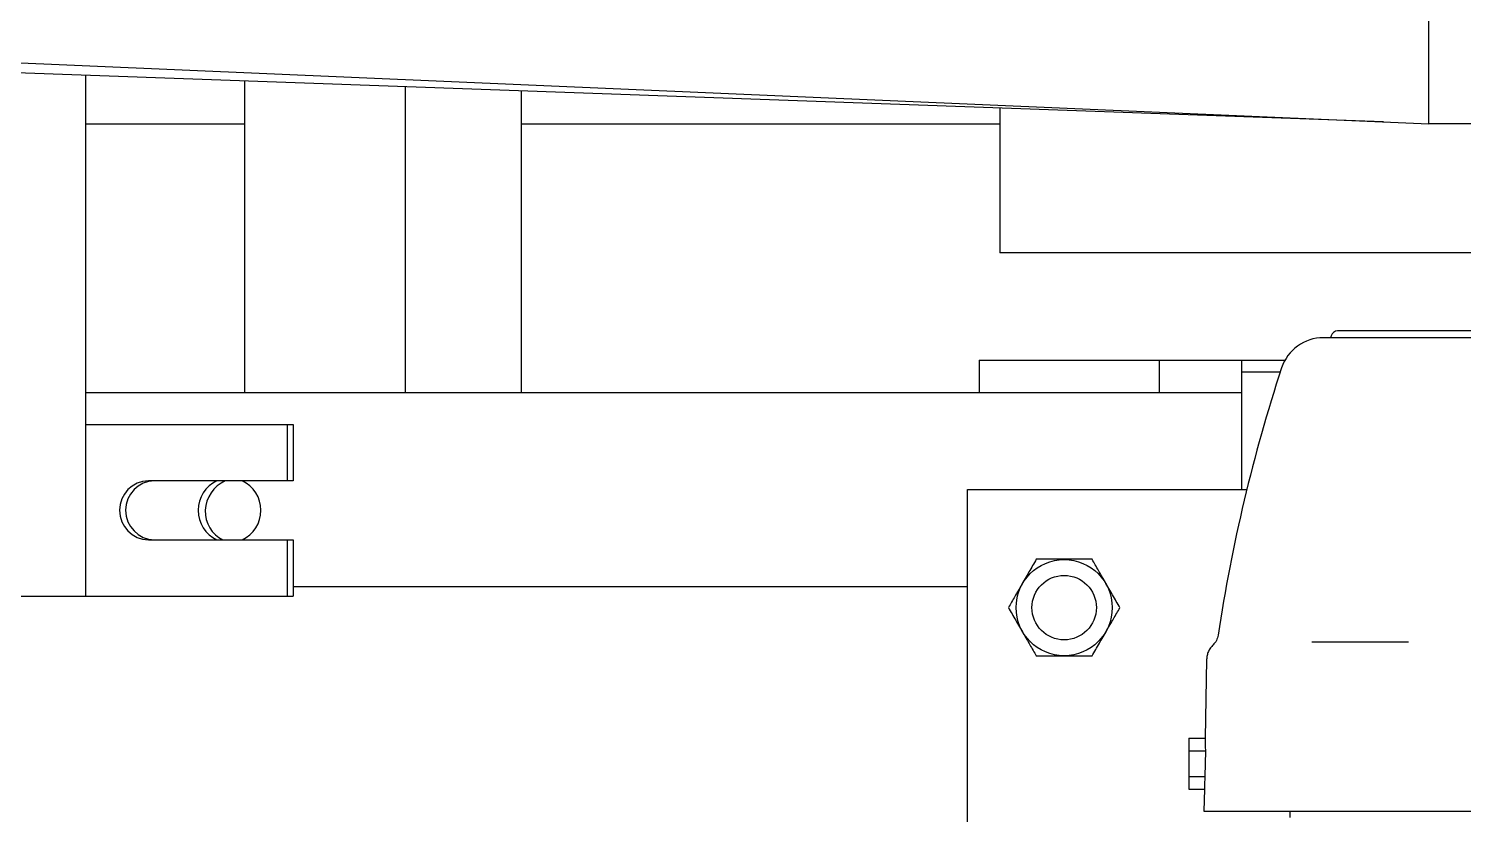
# Model space of a CAD drawing. Header units: millimetres. Extents: x 1293 to 41893, y 1011 to 26911.
# Drawn here: x 16409.8 to 16692.6, y 14061.2 to 14216.1 of the extents above; entities that cross this region are included whole.
import ezdxf

# ---------------------------------------------------------------- set-up
doc = ezdxf.new("R2010")
doc.units = ezdxf.units.MM
doc.header["$LTSCALE"] = 50

msp = doc.modelspace()

# ---------------------------------------------------------------- linework, layer by layer
at = {"color": 7, "linetype": 'Continuous', "lineweight": 25}
for p, q in [((16685.8120545, 14197.3092064), (16685.8120545, 14466.8931328)), ((16307.0821692, 14213.7747723), (16685.8120545, 14197.3092064)), ((16676.9023897, 14197.6965608), (16308.8718943, 14210.8790018)), ((16420.9520447, 14206.8644161), (16420.9520447, 14104.1758731)), ((16452.4011393, 14144.3425398), (16452.4011393, 14205.7379447)), ((16484.0798588, 14144.3425398), (16484.0798588, 14204.6032483)), ((16506.9348859, 14144.3425398), (16506.9348859, 14203.7846068)), ((16601.2285557, 14200.407113), (16601.2285557, 14171.9092064)), ((16420.9520447, 14197.3092064), (16452.4011393, 14197.3092064)), ((16506.9348859, 14197.3092064), (16601.2285557, 14197.3092064)), ((16748.7855051, 14197.3092064), (16685.8120545, 14197.3092064)), ((16889.0952224, 14171.9092064), (16601.2285557, 14171.9092064)), ((16825.2878057, 14155.1473731), (16665.0359724, 14155.1473731)), ((16666.5637573, 14155.4924652), (16666.4712901, 14155.1473731)), ((16822.4721198, 14156.4807064), (16667.8516584, 14156.4807064)), ((16597.1950954, 14150.6925398), (16597.1950954, 14144.3425398)), ((16597.1950954, 14150.6925398), (16657.4615701, 14150.6925398)), ((16632.6609098, 14150.6925398), (16632.6609098, 14144.3425398)), ((16648.9004109, 14150.6925398), (16648.9004109, 14125.2027064)), ((16656.526191, 14148.3425398), (16648.9004109, 14148.3425398)), ((16420.9520447, 14144.3425398), (16648.9004109, 14144.3425398)), ((16420.9520447, 14138.0425398), (16461.8940682, 14138.0425398)), ((16460.6943292, 14138.0425398), (16460.6943292, 14126.9300398)), ((16461.8940682, 14138.0425398), (16461.8940682, 14126.9300398)), ((16461.8940682, 14126.9300398), (16433.3673088, 14126.9300398)), ((16594.8785557, 14026.5140398), (16594.8785557, 14125.2027064)), ((16594.8785557, 14125.2027064), (16649.9366988, 14125.2027064)), ((16433.3673088, 14115.2883731), (16461.8940682, 14115.2883731)), ((16460.6943292, 14115.2883731), (16460.6943292, 14104.1758731)), ((16461.8940682, 14115.2883731), (16461.8940682, 14104.1758731)), ((16385.3500339, 14104.1758731), (16461.8940682, 14104.1758731)), ((16461.8940682, 14106.0732064), (16594.8785557, 14106.0732064)), ((16662.7540942, 14095.1473731), (16681.8207298, 14095.1473731)), ((16642.0170368, 14091.7087685), (16641.7454763, 14076.1510754)), ((16638.4952224, 14076.1510754), (16638.4952224, 14066.1436708)), ((16638.4952224, 14076.1510754), (16641.7454763, 14076.1510754)), ((16638.4952224, 14073.6492243), (16641.7723509, 14073.6492243)), ((16641.7723509, 14073.6492243), (16641.6849647, 14068.6455219)), ((16638.4952224, 14068.6455219), (16641.6849647, 14068.6455219)), ((16638.4952224, 14066.1436708), (16641.5707964, 14066.1436708)), ((16641.5707964, 14066.1436708), (16641.4952224, 14061.8140398)), ((16641.4952224, 14061.8140398), (16848.8285557, 14061.8140398)), ((16658.4952224, 14060.5140398), (16658.4952224, 14061.8140398))]:
    msp.add_line(p, q, dxfattribs=at)
for radius in [9.4776787, 6.35]:
    msp.add_circle((16613.9285557, 14101.9193731), radius, dxfattribs=at)
for centre, radius, start, end in [((16665.0359724, 14146.4807064), 8.6666667, 90, 161.790810503), ((16667.8516584, 14155.1473731), 1.3333333, 90, 165), ((16960.7783379, 14049.1930007), 320, 161.790810503, 171.499971362), ((16433.4844726, 14121.1092064), 5.8220124, 91.15311401, 268.84688599), ((16434.6842115, 14121.1092064), 5.8220124, 91.15311401, 268.84688599), ((16449.5694368, 14121.1092064), 6.4102575, 114.762770259, 245.237229741), ((16449.1449099, 14121.1092064), 6.4102575, 294.762770259, 65.237229741)]:
    msp.add_arc(centre, radius, start, end, dxfattribs=at)
msp.add_ellipse((16450.7589122, 14121.1092064), major_axis=(3.047326, 5.6438132), ratio=0.9550355058, start_param=0.8872370585, end_param=3.2065539875, dxfattribs=at)
for points, knots in [([(16608.4289718, 14111.4443731), (16607.9517048, 14110.6176255), (16606.9868216, 14108.9462027), (16605.5572692, 14106.4698547), (16604.1907665, 14104.1027249), (16603.3530512, 14102.651589), (16602.9303557, 14101.9193731)], [0, 0, 0, 0, 0.2646202519, 0.5349786934, 0.7653589927, 1, 1, 1, 1]), ([(16619.4281397, 14111.4443731), (16618.772246, 14111.4443731), (16617.4548834, 14111.4443731), (16615.1832076, 14111.4443731), (16612.6071657, 14111.4443731), (16610.2687679, 14111.4443731), (16608.8892253, 14111.4443731), (16608.4289718, 14111.4443731)], [0, 0, 0, 0, 0.1823633081, 0.3662767299, 0.6156618925, 0.8717741945, 1, 1, 1, 1]), ([(16624.9267557, 14101.9193731), (16624.4495047, 14102.7460932), (16623.4846525, 14104.4174624), (16622.0551161, 14106.8937825), (16620.688599, 14109.2609374), (16619.8508512, 14110.7121294), (16619.4281397, 14111.4443731)], [0, 0, 0, 0, 0.2646087012, 0.5349559654, 0.7653476593, 1, 1, 1, 1]), ([(16602.9303557, 14101.9193731), (16603.4076068, 14101.092653), (16604.372459, 14099.4212838), (16605.8019953, 14096.9449637), (16607.1685125, 14094.5778088), (16608.0062602, 14093.1266169), (16608.4289718, 14092.3943731)], [0, 0, 0, 0, 0.2646087012, 0.5349559654, 0.7653476593, 1, 1, 1, 1]), ([(16619.4281397, 14092.3943731), (16619.9054066, 14093.2211207), (16620.8702898, 14094.8925435), (16622.2998423, 14097.3688916), (16623.6663449, 14099.7360214), (16624.5040603, 14101.1871572), (16624.9267557, 14101.9193731)], [0, 0, 0, 0, 0.2646202519, 0.5349786934, 0.76535899272, 1, 1, 1, 1]), ([(16644.2932853, 14096.4921704), (16644.2058265, 14096.1264888), (16644.0309088, 14095.3951254), (16643.5291838, 14094.8349821), (16643.2783213, 14094.5549104)], [0, 0, 0, 0, 0.4999999985, 1, 1, 1, 1]), ([(16643.2924262, 14094.5680911), (16643.1065945, 14094.3741062), (16642.734931, 14093.9861365), (16642.3419083, 14093.2779633), (16642.0775723, 14092.51239), (16642.0372154, 14091.9766423), (16642.0170369, 14091.7087685)], [0, 0, 0, 0, 0.2500000011, 0.5000000014, 0.7500000011, 1, 1, 1, 1]), ([(16608.4289718, 14092.3943731), (16608.8892327, 14092.3943731), (16610.245777, 14092.3943731), (16612.5828094, 14092.3943731), (16615.1532787, 14092.3943731), (16617.4486516, 14092.3943731), (16618.7661072, 14092.3943731), (16619.4281397, 14092.3943731)], [0, 0, 0, 0, 0.1282262528, 0.3779260775, 0.6337213217, 0.8159418788, 1, 1, 1, 1]), ([(16641.7454763, 14076.1510754), (16641.7410117, 14075.6840278), (16641.7330392, 14074.8500247), (16641.7603392, 14074.0161314), (16641.7723509, 14073.6492243)], [0, 0, 0, 0, 0.5600072011, 1, 1, 1, 1]), ([(16641.6849647, 14068.6455219), (16641.654181, 14068.178635), (16641.5992076, 14067.3448705), (16641.5794779, 14066.5107187), (16641.5707964, 14066.1436708)], [0, 0, 0, 0, 0.55997458657, 1, 1, 1, 1])]:
    msp.add_open_spline(points, degree=3, knots=knots, dxfattribs=at)

doc.saveas('drawing.dxf')
